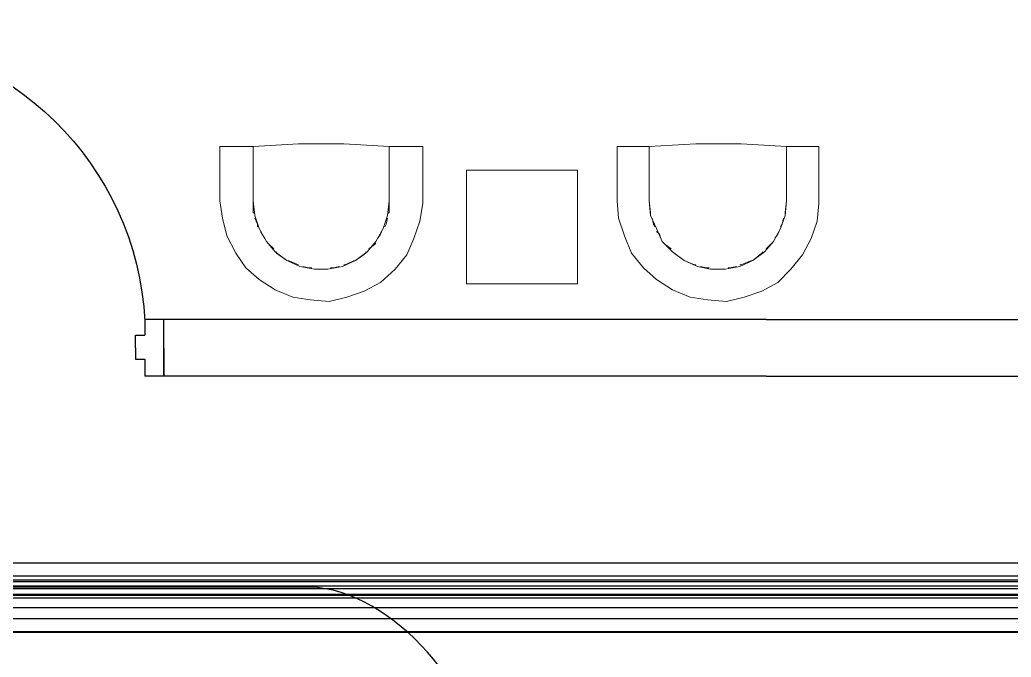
# Model space of a CAD drawing. Header units: metres. Extents: x 131 to 1703, y 190 to 2058.
# Drawn here: x 1499.228 to 1501.858, y 1999.447 to 2001.138 of the extents above; entities that cross this region are included whole.
import ezdxf

# ---------------------------------------------------------------- set-up
doc = ezdxf.new("R2010")
doc.units = ezdxf.units.M
for name, color, linetype in [('Cables Lecteur de badge et autres', 7, 'Continuous'), ("Cables Point D'access", 7, 'Continuous'), ('Cables RJ45', 7, 'Continuous'), ('Mobilier', 7, 'Continuous'), ('Murs', 7, 'Continuous'), ('Portes', 7, 'Continuous')]:
    doc.layers.add(name, color=color, linetype=linetype)
doc.layers.add('Chemin de cable', color=7, linetype='Continuous', lineweight=30)

# ---------------------------------------------------------------- blocks, each defined once
blk = doc.blocks.new('Chaise 1')
at = {"layer": 'Mobilier', "lineweight": 9}
for points in [[(3.8394, 8.8579), (3.8394, 8.9196), (3.7877, 8.9229), (3.7361, 8.9229), (3.6844, 8.9196), (3.6844, 8.8579), (3.6861, 8.8412), (3.6911, 8.8262), (3.6994, 8.8112), (3.7094, 8.7996), (3.7227, 8.7896), (3.7377, 8.7829), (3.7544, 8.7796), (3.7694, 8.7796), (3.7861, 8.7829), (3.8011, 8.7896), (3.8144, 8.7996), (3.8244, 8.8112), (3.8327, 8.8262), (3.8377, 8.8412)], [(4.2927, 8.8579), (4.2927, 8.9196), (4.241, 8.9229), (4.1894, 8.9229), (4.136, 8.9196), (4.136, 8.8579), (4.1377, 8.8412), (4.1444, 8.8262), (4.151, 8.8112), (4.1627, 8.7996), (4.176, 8.7896), (4.191, 8.7829), (4.206, 8.7796), (4.2227, 8.7796), (4.2394, 8.7829), (4.2544, 8.7896), (4.2677, 8.7996), (4.2777, 8.8112), (4.286, 8.8262), (4.291, 8.8412)]]:
    blk.add_lwpolyline(points, close=True, dxfattribs=at)
for points in [[(3.6861, 8.8429), (3.6844, 8.8446), (3.6844, 8.8579), (3.6844, 8.9196), (3.6811, 8.9196), (3.6761, 8.9196), (3.6711, 8.9196), (3.6694, 8.9196), (3.6677, 8.9196), (3.6661, 8.9196), (3.6627, 8.9196), (3.6611, 8.9196), (3.6577, 8.9196), (3.6544, 8.9196), (3.6511, 8.9196), (3.6494, 8.9196), (3.6477, 8.9196), (3.6461, 8.9196), (3.6461, 8.8579), (3.6494, 8.8379), (3.6544, 8.8179), (3.6644, 8.7979), (3.6761, 8.7812), (3.6911, 8.7679), (3.7094, 8.7562), (3.7294, 8.7479), (3.7494, 8.7446), (3.7711, 8.7429), (3.7911, 8.7479), (3.8111, 8.7546), (3.8294, 8.7646), (3.8461, 8.7796), (3.8594, 8.7962), (3.8677, 8.8146), (3.8744, 8.8346), (3.8777, 8.8546), (3.8777, 8.8579), (3.8777, 8.9196)], [(3.6627, 8.9196), (3.6594, 8.9196), (3.6544, 8.9196), (3.6477, 8.9196)], [(3.8377, 8.8429), (3.8394, 8.8446), (3.8394, 8.8579), (3.8394, 8.9196), (3.8427, 8.9196), (3.8477, 8.9196), (3.8527, 8.9196), (3.8544, 8.9196), (3.8561, 8.9196), (3.8577, 8.9196), (3.8611, 8.9196), (3.8644, 8.9196), (3.8677, 8.9196), (3.8694, 8.9196), (3.8727, 8.9196), (3.8744, 8.9196), (3.8761, 8.9196), (3.8777, 8.9196), (3.8694, 8.9196), (3.8644, 8.9196), (3.8627, 8.9196)], [(4.0994, 8.9196), (4.0994, 8.8579), (4.101, 8.8379), (4.1077, 8.8179), (4.116, 8.7979), (4.1294, 8.7812), (4.1444, 8.7679), (4.1627, 8.7562), (4.1827, 8.7479), (4.2027, 8.7446), (4.2244, 8.7429), (4.2444, 8.7479), (4.2644, 8.7546), (4.2827, 8.7646), (4.2977, 8.7796), (4.311, 8.7962), (4.321, 8.8146), (4.3277, 8.8346), (4.3294, 8.8546), (4.3294, 8.8579), (4.3294, 8.9196)], [(4.1377, 8.8429), (4.1377, 8.8446), (4.136, 8.8579), (4.136, 8.9196), (4.1344, 8.9196), (4.1294, 8.9196), (4.1244, 8.9196), (4.1227, 8.9196), (4.121, 8.9196), (4.1194, 8.9196), (4.116, 8.9196), (4.1127, 8.9196), (4.1094, 8.9196), (4.106, 8.9196), (4.1044, 8.9196), (4.101, 8.9196), (4.0994, 8.9196), (4.1077, 8.9196), (4.1127, 8.9196), (4.1144, 8.9196)], [(4.291, 8.8429), (4.291, 8.8446), (4.2927, 8.8579), (4.2927, 8.9196), (4.296, 8.9196), (4.301, 8.9196), (4.306, 8.9196), (4.3077, 8.9196), (4.311, 8.9196), (4.3127, 8.9196), (4.316, 8.9196), (4.3194, 8.9196), (4.3227, 8.9196), (4.326, 8.9196), (4.3277, 8.9196), (4.3294, 8.9196), (4.3227, 8.9196), (4.3177, 8.9196), (4.3144, 8.9196)], [(4.0544, 8.8929), (3.9277, 8.8929), (3.9277, 8.7646), (3.9277, 8.7629), (4.0544, 8.7629), (4.0544, 8.7646), (4.0544, 8.8929), (3.9277, 8.8929)], [(3.9277, 8.8912), (3.9277, 8.8912)], [(4.0544, 8.8912), (4.0544, 8.8912)], [(3.6894, 8.8279), (3.6894, 8.8312), (3.6861, 8.8379)], [(3.8377, 8.8379), (3.8361, 8.8312), (3.8344, 8.8279)], [(4.1427, 8.8279), (4.141, 8.8312), (4.1394, 8.8379)], [(4.2894, 8.8379), (4.2877, 8.8312), (4.286, 8.8279)], [(3.6977, 8.8146), (3.6944, 8.8196), (3.6927, 8.8229)], [(3.8311, 8.8229), (3.8294, 8.8196), (3.8261, 8.8146)], [(4.1494, 8.8146), (4.1477, 8.8196), (4.1444, 8.8229)], [(4.2844, 8.8229), (4.2827, 8.8196), (4.2794, 8.8146)], [(3.7077, 8.8029), (3.7027, 8.8079), (3.7011, 8.8096)], [(3.8244, 8.8096), (3.8227, 8.8079), (3.8161, 8.8029)], [(4.161, 8.8029), (4.1544, 8.8079), (4.1527, 8.8096)], [(4.276, 8.8096), (4.2744, 8.8079), (4.2694, 8.8029)], [(3.7227, 8.7896), (3.7111, 8.7979), (3.7111, 8.7996)], [(3.8127, 8.7996), (3.8127, 8.7979), (3.8011, 8.7896)], [(4.1894, 8.7846), (4.1877, 8.7846), (4.176, 8.7896), (4.1644, 8.7979), (4.1627, 8.7996)], [(4.266, 8.7996), (4.2644, 8.7979), (4.2544, 8.7896)], [(3.7361, 8.7846), (3.7244, 8.7896)], [(3.7994, 8.7896), (3.7894, 8.7846), (3.7877, 8.7846)], [(4.2527, 8.7896), (4.241, 8.7846), (4.2394, 8.7846)], [(3.7511, 8.7812), (3.7477, 8.7812), (3.7411, 8.7829)], [(3.7677, 8.7796), (3.7627, 8.7796), (3.7577, 8.7796)], [(3.7827, 8.7829), (3.7761, 8.7812), (3.7727, 8.7812)], [(4.2044, 8.7812), (4.201, 8.7812), (4.1944, 8.7829)], [(4.2194, 8.7796), (4.2144, 8.7796), (4.2094, 8.7796)], [(4.236, 8.7829), (4.2277, 8.7812), (4.226, 8.7812)], [(3.9277, 8.7646), (3.9277, 8.7662)], [(4.0544, 8.7662), (4.0544, 8.7646)], [(3.9277, 8.7629), (4.0544, 8.7629)]]:
    blk.add_lwpolyline(points, dxfattribs=at)
blk = doc.blocks.new('Cadre de porte')
at = {"layer": 'Portes'}
for p, q in [((1475.4108, 2002.3926), (1475.4608, 2002.3926)), ((1475.4108, 2002.3926), (1475.4108, 2002.2426)), ((1475.4608, 2002.3476), (1475.4608, 2002.3926)), ((1475.4858, 2002.3476), (1475.4608, 2002.3476)), ((1475.4858, 2002.3176), (1475.4858, 2002.3476)), ((1475.4858, 2002.3176), (1475.4858, 2002.2835)), ((1475.4608, 2002.2426), (1475.4608, 2002.2835)), ((1475.4608, 2002.2426), (1475.4608, 2002.2835)), ((1475.4858, 2002.2835), (1475.4608, 2002.2835)), ((1475.4108, 2002.2426), (1475.4608, 2002.2426))]:
    blk.add_line(p, q, dxfattribs=at)
blk = doc.blocks.new('Battant de porte')
at = {"layer": 'Portes'}
for p, q in [((1476.0711, 2003.4622), (1476.0962, 2003.4622)), ((1476.0711, 2003.4615), (1476.0711, 2003.4622)), ((1476.0711, 2003.4615), (1476.0711, 2002.6615)), ((1476.0962, 2003.4615), (1476.0962, 2003.4622)), ((1476.0962, 2002.6615), (1476.0962, 2003.4615)), ((1476.0711, 2002.6615), (1476.0962, 2002.6615))]:
    blk.add_line(p, q, dxfattribs=at)
blk.add_arc((1476.0962, 2002.6615), 0.801, 91.7926, 177.0715, dxfattribs=at)

msp = doc.modelspace()

# ---------------------------------------------------------------- linework, layer by layer
at = {"layer": 'Cables Lecteur de badge et autres', "color": 1}
for p, q in [((1503.5478, 1999.6136), (1484.0969, 1999.6136)), ((1507.7787, 1999.6103), (1484.1978, 1999.6103)), ((1507.4102, 1999.6282), (1484.2424, 1999.6282)), ((1503.327, 1999.604), (1484.1134, 1999.604)), ((1503.6473, 1999.5144), (1484.2033, 1999.5144))]:
    msp.add_line(p, q, dxfattribs=at)
at = {"layer": "Cables Point D'access", "color": 212}
msp.add_line((1499.9973, 1999.6326), (1484.158, 1999.6326), dxfattribs=at)
msp.add_open_spline([(1499.9932, 1998.7993), (1500.2077, 1998.89), (1500.6717, 1999.0864), (1500.217, 1999.63), (1499.9973, 1999.6326)], degree=3, knots=[0, 0, 0, 0, 0.565597, 1.223983, 1.223983, 1.223983, 1.223983], dxfattribs=at)
at = {"layer": 'Cables RJ45', "color": 30}
for p, q in [((1503.2741, 1999.6618), (1485.7621, 1999.6618)), ((1503.3094, 1999.6468), (1485.3094, 1999.6468)), ((1504.6471, 1999.6355), (1485.7597, 1999.6355)), ((1505.4484, 1999.6517), (1485.7653, 1999.6517)), ((1508.4981, 1999.5779), (1485.7597, 1999.5779)), ((1508.4707, 1999.549), (1485.752, 1999.549)), ((1503.4677, 1999.5122), (1483.9624, 1999.5122))]:
    msp.add_line(p, q, dxfattribs=at)
msp.add_spline([(1499.3989, 2004.3001), (1499.0378, 2004.2055), (1499.087, 2003.1234), (1498.8961, 2002.2066), (1499.0377, 2000.9398), (1498.8756, 1999.9614), (1498.9261, 1999.682), (1498.9132, 1999.682)], degree=3, dxfattribs=at)
at = {"layer": 'Chemin de cable', "color": 5}
msp.add_line((1506.32, 1999.6965), (1485.1057, 1999.6965), dxfattribs=at)
at = {"layer": 'Murs'}
for p, q in [((1499.6099, 2000.1926), (1499.6099, 2000.3426)), ((1501.2078, 2000.3426), (1499.6099, 2000.3426)), ((1501.2078, 2000.3426), (1503.355, 2000.3426)), ((1499.6099, 2000.266), (1499.6099, 2000.1926)), ((1501.2078, 2000.1926), (1499.6099, 2000.1926)), ((1501.2078, 2000.1926), (1503.605, 2000.1926))]:
    msp.add_line(p, q, dxfattribs=at)

# ---------------------------------------------------------------- block references
at = {"xscale": 2.325146743027293, "yscale": 2.325146743027293, "zscale": 2.325146743027293}
msp.add_blockref('Chaise 1', (1491.2805, 1980.0623), dxfattribs=at)
at = {"layer": 'Portes', "xscale": -1}
msp.add_blockref('Battant de porte', (2974.856, -2.3639), dxfattribs=at)
at = {"layer": 'Portes', "rotation": 180}
msp.add_blockref('Cadre de porte', (2975.0206, 4002.5852), dxfattribs=at)

doc.saveas('drawing.dxf')
